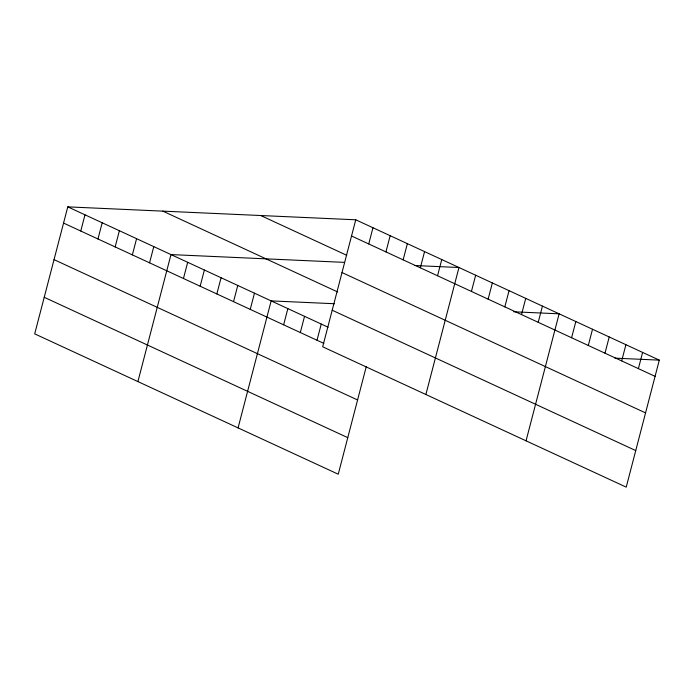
<?xml version="1.0" encoding="UTF-8"?>
<svg xmlns="http://www.w3.org/2000/svg" width="694" height="694" viewBox="0 0 694 694"><rect width="100%" height="100%" fill="white"/><g stroke="black" fill="none" stroke-linecap="round" stroke-linejoin="round"><path stroke-width="1.04" d="M355.753 219.79L322.675 346.792L626.222 487.136L659.3 360.134L355.753 219.79L67.778 206.864L34.7 333.866L338.247 474.21L366.311 366.458M80.764 231.024L84.98 214.81M97.958 238.97L102.183 222.765M115.161 246.925L119.385 230.72M132.363 254.88L136.588 238.675M149.566 262.835L153.782 246.63M137.906 381.579L170.984 254.577L344.345 262.367M183.459 278.502L187.684 262.297M200.158 286.223L204.374 270.018M216.849 293.944L221.074 277.739M233.54 301.664L237.764 285.46M250.239 309.385L254.464 293.172M238.077 427.894L271.154 300.892L334.508 303.738M283.629 324.818L287.854 308.613M300.32 332.539L304.545 316.334M317.019 340.26L321.244 324.055M368.74 243.95L372.956 227.745M385.933 251.905L390.158 235.7M403.136 259.86L407.361 243.646M420.338 267.806L424.563 251.601M437.541 275.761L441.757 259.556M425.882 394.513L458.96 267.511L414.613 265.516M471.434 291.437L475.659 275.232M488.134 299.157L492.35 282.944M504.824 306.869L509.049 290.665M521.524 314.59L525.74 298.385M538.214 322.311L542.439 306.106M526.052 440.829L559.13 313.827L513.725 311.788M571.604 337.752L575.829 321.539M588.295 345.465L592.52 329.26M604.995 353.185L609.219 336.98M621.685 360.906L625.91 344.701M638.385 368.627L642.609 352.422M614.953 358.147L659.3 360.134M351.537 235.995L655.075 376.348M260.727 215.522L346.731 255.288M342.012 272.56L645.559 412.904M162.812 211.123L337.709 291.992M332.2 310.227L635.739 450.579M67.778 206.864L328.115 327.23M63.562 223.069L323.89 343.435M54.037 259.634L357.584 399.978M44.225 297.301L347.763 437.645"/></g></svg>
